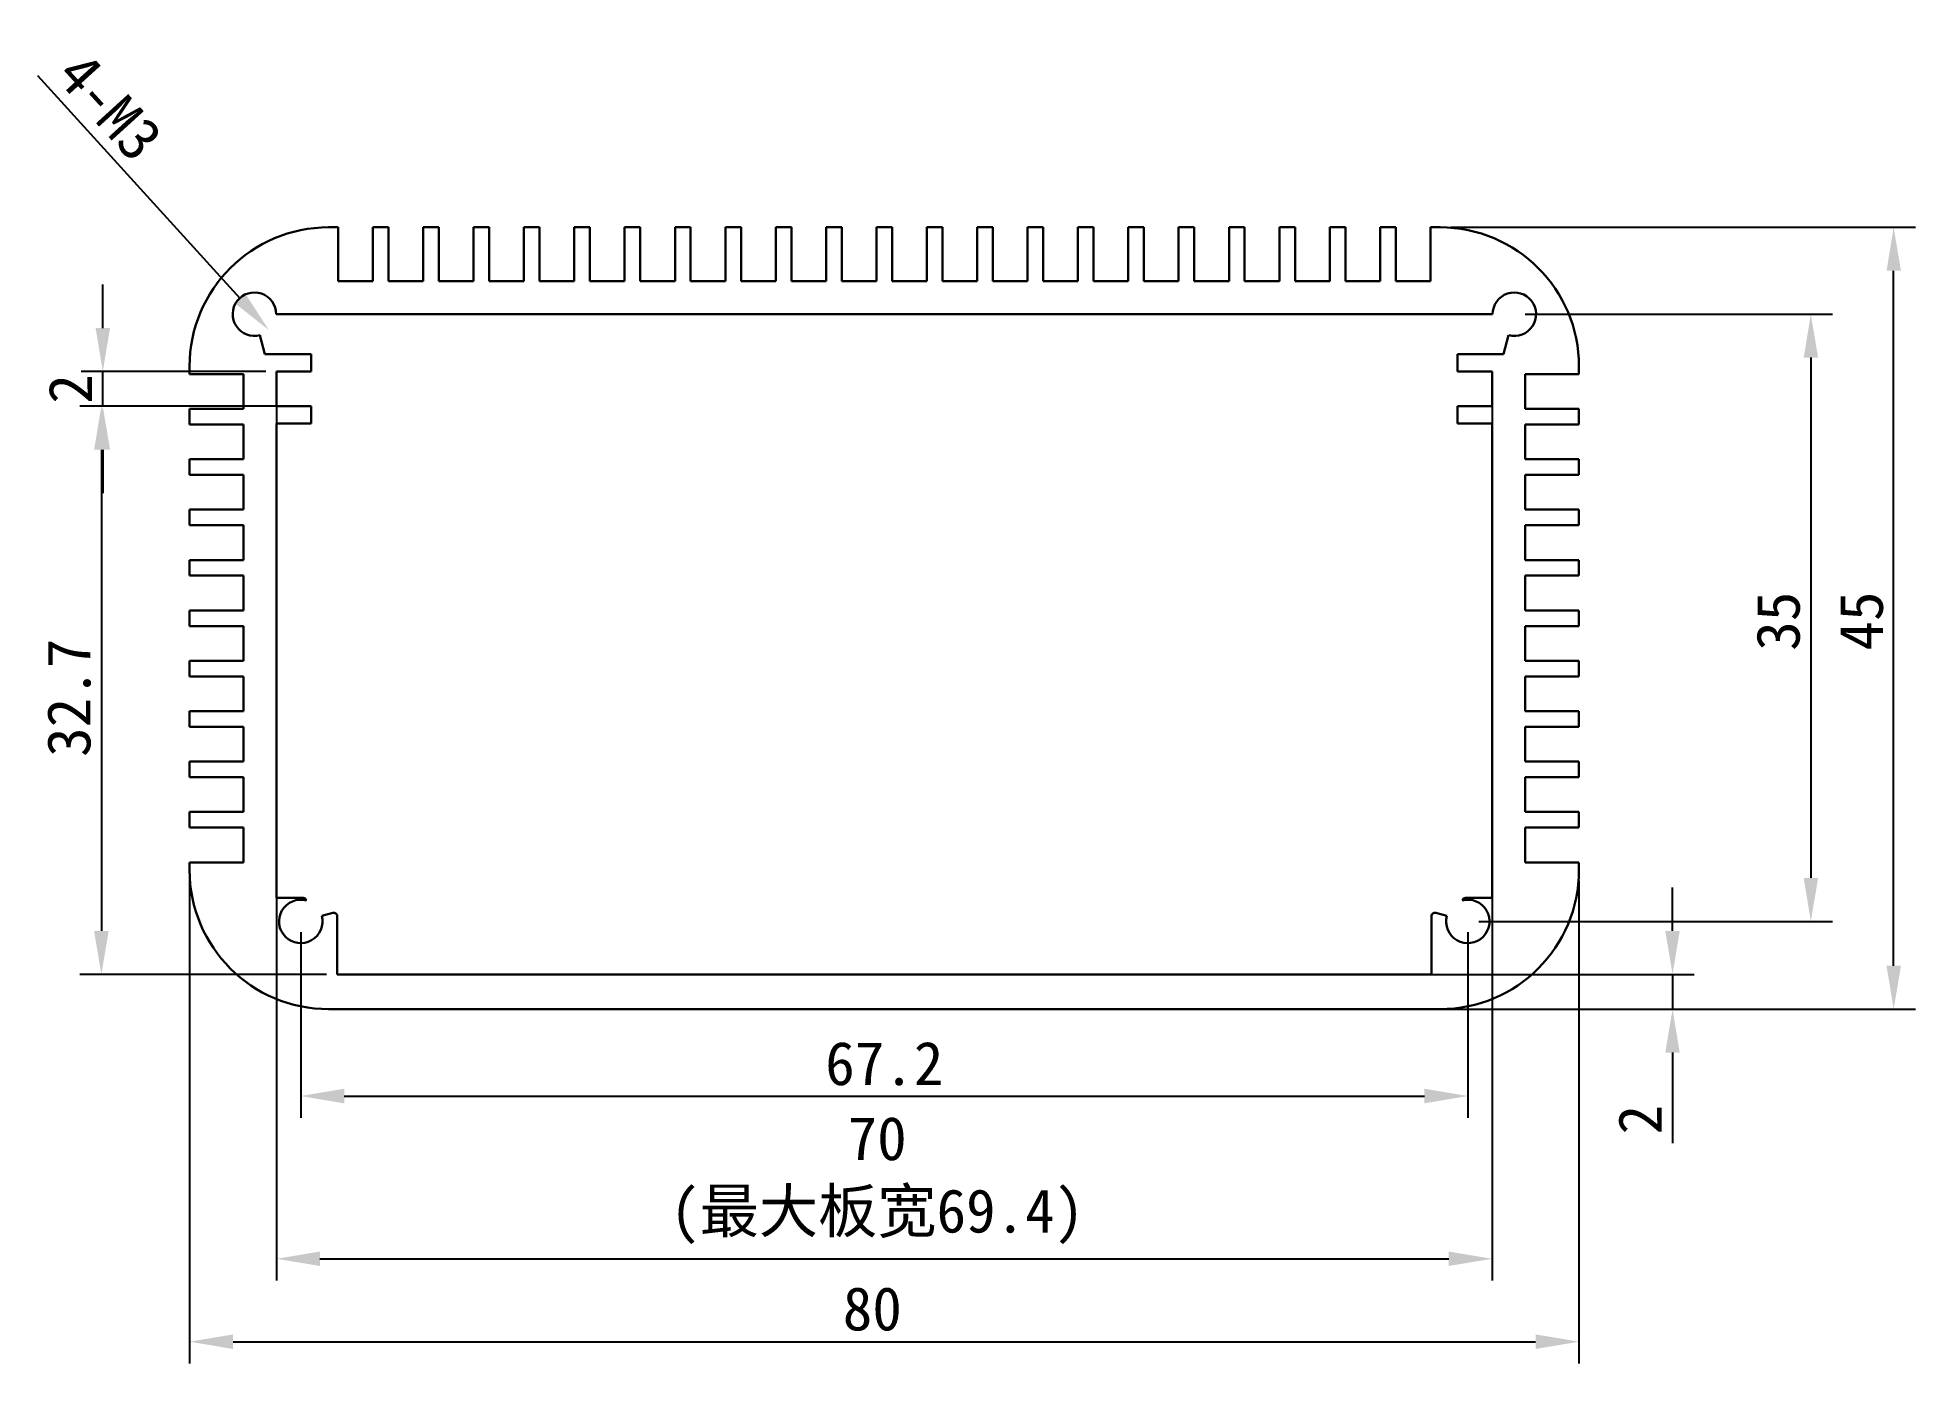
# Model space of a CAD drawing. Header units: millimetres. Extents: x 83 to 191, y 85 to 161.
import ezdxf

# ---------------------------------------------------------------- set-up
doc = ezdxf.new("R2010")
doc.units = ezdxf.units.MM
doc.header["$PDSIZE"] = -1
doc.layers.add('文字层', color=30, linetype='Continuous', lineweight=15)
doc.layers.add('细实线层', color=7, linetype='Continuous')
doc.styles.get("Standard").update_dxf_attribs({"font": 'simhei.ttf'})
doc.dimstyles.new('ISO-25', dxfattribs={"dimtxt": 2.5, "dimasz": 2.5, "dimexe": 1.25, "dimexo": 0.625, "dimtad": 1, "dimdec": 1, "dimdsep": 46, "dimtxsty": 'Standard', "dimcen": 2.5, "dimadec": 0, "dimazin": 0, "dimtfac": 1, "dimtdec": 1, "dimtmove": 0, "dimatfit": 3, "dimfxl": 1, "dimarcsym": 0})

# ---------------------------------------------------------------- blocks, each defined once
blk = doc.blocks.new('_D')
at = {"layer": 'Defpoints', "color": 0}
for p in [(97.97, 110.2), (165.17, 110.2), (165.17, 100.15)]:
    blk.add_point(p, dxfattribs=at)
at = {"layer": '细实线层', "color": 0, "lineweight": -2}
for p, q in [((97.97, 109.58), (97.97, 98.9)), ((165.17, 109.58), (165.17, 98.9)), ((100.47, 100.15), (162.67, 100.15))]:
    blk.add_line(p, q, dxfattribs=at)
at = {"layer": '细实线层', "color": 0}
for points in [[(100.47, 100.57), (100.47, 99.73), (97.97, 100.15)], [(162.67, 100.57), (162.67, 99.73), (165.17, 100.15)]]:
    blk.add_solid(points, dxfattribs=at)
at = {"layer": '细实线层', "color": 0, "insert": (131.57, 103.28), "char_height": 2.5, "attachment_point": 2}
blk.add_mtext('67.2', dxfattribs=at)
blk = doc.blocks.new('_D_2')
at = {"layer": 'Defpoints', "color": 0}
for p in [(94.46, 146.08), (96.14, 144.23)]:
    blk.add_point(p, dxfattribs=at)
at = {"layer": '细实线层', "color": 0, "lineweight": -2}
blk.add_line((82.82, 158.88), (94.46, 146.08), dxfattribs=at)
at = {"layer": '细实线层', "color": 0}
blk.add_solid([(94.76, 146.36), (94.15, 145.8), (96.14, 144.23)], dxfattribs=at)
at = {"layer": '细实线层', "color": 0, "insert": (86.97, 157.1), "char_height": 2.5, "attachment_point": 5, "rotation": 312.2716}
blk.add_mtext('4-M3', dxfattribs=at)
blk = doc.blocks.new('_D_3')
at = {"layer": 'Defpoints', "color": 0}
for p in [(91.57, 113.15), (171.57, 113.15), (171.57, 86.01)]:
    blk.add_point(p, dxfattribs=at)
at = {"layer": '细实线层', "color": 0, "lineweight": -2}
for p, q in [((91.57, 112.53), (91.57, 84.76)), ((171.57, 112.53), (171.57, 84.76)), ((94.07, 86.01), (169.07, 86.01))]:
    blk.add_line(p, q, dxfattribs=at)
at = {"layer": '细实线层', "color": 0}
for points in [[(94.07, 86.43), (94.07, 85.59), (91.57, 86.01)], [(169.07, 86.43), (169.07, 85.59), (171.57, 86.01)]]:
    blk.add_solid(points, dxfattribs=at)
at = {"layer": '细实线层', "color": 0, "insert": (130.88, 89.16), "char_height": 2.5, "attachment_point": 2}
blk.add_mtext('80', dxfattribs=at)
blk = doc.blocks.new('_D_4')
at = {"layer": 'Defpoints', "color": 0}
for p in [(163.57, 150.15), (189.69, 150.15), (163.57, 105.15)]:
    blk.add_point(p, dxfattribs=at)
at = {"layer": '细实线层', "color": 0, "lineweight": -2}
for p, q in [((164.2, 150.15), (190.94, 150.15)), ((189.69, 107.65), (189.69, 147.65)), ((164.2, 105.15), (190.94, 105.15))]:
    blk.add_line(p, q, dxfattribs=at)
at = {"layer": '细实线层', "color": 0}
for points in [[(189.28, 147.65), (190.11, 147.65), (189.69, 150.15)], [(189.28, 107.65), (190.11, 107.65), (189.69, 105.15)]]:
    blk.add_solid(points, dxfattribs=at)
at = {"layer": '细实线层', "color": 0, "insert": (186.57, 127.49), "char_height": 2.5, "attachment_point": 2, "rotation": 90}
blk.add_mtext('45', dxfattribs=at)
blk = doc.blocks.new('_D_5')
at = {"layer": 'Defpoints', "color": 0}
for p in [(100.07, 107.15), (99.57, 105.15), (176.96, 105.15)]:
    blk.add_point(p, dxfattribs=at)
at = {"layer": '细实线层', "color": 0, "lineweight": -2}
for p, q in [((176.96, 109.65), (176.96, 112.15)), ((100.7, 107.15), (178.21, 107.15)), ((176.96, 107.15), (176.96, 105.15)), ((100.2, 105.15), (178.21, 105.15)), ((176.96, 102.65), (176.96, 97.43))]:
    blk.add_line(p, q, dxfattribs=at)
at = {"layer": '细实线层', "color": 0}
for points in [[(176.54, 109.65), (177.37, 109.65), (176.96, 107.15)], [(176.54, 102.65), (177.37, 102.65), (176.96, 105.15)]]:
    blk.add_solid(points, dxfattribs=at)
at = {"layer": '细实线层', "color": 0, "insert": (173.83, 98.79), "char_height": 2.5, "attachment_point": 2, "rotation": 90}
blk.add_mtext('2', dxfattribs=at)
blk = doc.blocks.new('_D_6')
at = {"layer": 'Defpoints', "color": 0}
for p in [(98.57, 139.85), (86.49, 107.15), (100.07, 107.15)]:
    blk.add_point(p, dxfattribs=at)
at = {"layer": '细实线层', "color": 0, "lineweight": -2}
for p, q in [((97.95, 139.85), (85.24, 139.85)), ((86.49, 137.35), (86.49, 109.65)), ((99.45, 107.15), (85.24, 107.15))]:
    blk.add_line(p, q, dxfattribs=at)
at = {"layer": '细实线层', "color": 0}
for points in [[(86.07, 137.35), (86.91, 137.35), (86.49, 139.85)], [(86.07, 109.65), (86.91, 109.65), (86.49, 107.15)]]:
    blk.add_solid(points, dxfattribs=at)
at = {"layer": '细实线层', "color": 0, "insert": (83.36, 123.07), "char_height": 2.5, "attachment_point": 2, "rotation": 90}
blk.add_mtext('32.7', dxfattribs=at)
blk = doc.blocks.new('_D_7')
at = {"layer": 'Defpoints', "color": 0}
for p in [(86.57, 141.85), (96.57, 141.85), (96.57, 139.85)]:
    blk.add_point(p, dxfattribs=at)
at = {"layer": '细实线层', "color": 0, "lineweight": -2}
for p, q in [((86.57, 144.35), (86.57, 146.85)), ((95.95, 141.85), (85.32, 141.85)), ((86.57, 139.85), (86.57, 141.85)), ((95.95, 139.85), (85.32, 139.85)), ((86.57, 137.35), (86.57, 134.85))]:
    blk.add_line(p, q, dxfattribs=at)
at = {"layer": '细实线层', "color": 0}
for points in [[(86.16, 144.35), (86.99, 144.35), (86.57, 141.85)], [(86.16, 137.35), (86.99, 137.35), (86.57, 139.85)]]:
    blk.add_solid(points, dxfattribs=at)
at = {"layer": '细实线层', "color": 0, "insert": (83.45, 140.85), "char_height": 2.5, "attachment_point": 2, "rotation": 90}
blk.add_mtext('2', dxfattribs=at)
blk = doc.blocks.new('_D_8')
at = {"layer": 'Defpoints', "color": 0}
for p in [(96.57, 141.85), (166.57, 141.85), (166.57, 90.78)]:
    blk.add_point(p, dxfattribs=at)
at = {"layer": '文字层', "color": 0, "lineweight": -2}
for p, q in [((96.57, 141.23), (96.57, 89.53)), ((166.57, 141.23), (166.57, 89.53)), ((99.07, 90.78), (164.07, 90.78))]:
    blk.add_line(p, q, dxfattribs=at)
at = {"layer": '文字层', "color": 0}
for points in [[(99.07, 91.2), (99.07, 90.37), (96.57, 90.78)], [(164.07, 91.2), (164.07, 90.37), (166.57, 90.78)]]:
    blk.add_solid(points, dxfattribs=at)
at = {"layer": '文字层', "color": 0, "insert": (131.16, 98.96), "char_height": 2.5, "attachment_point": 2}
blk.add_mtext('70\\P(最大板宽69.4)', dxfattribs=at)
blk = doc.blocks.new('*D10')
at = {"color": 0, "lineweight": -2}
for p, q in [((168.47, 145.15), (186.17, 145.15)), ((184.92, 142.65), (184.92, 112.7)), ((165.8, 110.2), (186.17, 110.2))]:
    blk.add_line(p, q, dxfattribs=at)
at = {"color": 0}
for points in [[(184.51, 142.65), (185.34, 142.65), (184.92, 145.15)], [(184.51, 112.7), (185.34, 112.7), (184.92, 110.2)]]:
    blk.add_solid(points, dxfattribs=at)
at = {"layer": 'Defpoints', "color": 0}
for p in [(167.85, 145.15), (165.17, 110.2), (184.92, 110.2)]:
    blk.add_point(p, dxfattribs=at)
at = {"color": 0, "insert": (183.05, 127.48), "char_height": 2.5, "attachment_point": 5, "rotation": 90}
blk.add_mtext('35', dxfattribs=at)

msp = doc.modelspace()

# ---------------------------------------------------------------- linework, layer by layer
at = {"color": 7, "linetype": 'Continuous', "lineweight": 30}
for p, q in [((100.12, 150.15), (99.57, 150.15)), ((100.12, 150.15), (100.12, 147.05)), ((102.12, 147.05), (102.12, 150.15)), ((103.02, 150.15), (102.12, 150.15)), ((103.02, 150.15), (103.02, 147.05)), ((105.02, 147.05), (105.02, 150.15)), ((105.92, 150.15), (105.02, 150.15)), ((105.92, 150.15), (105.92, 147.05)), ((107.92, 147.05), (107.92, 150.15)), ((108.82, 150.15), (107.92, 150.15)), ((108.82, 150.15), (108.82, 147.05)), ((110.82, 147.05), (110.82, 150.15)), ((111.72, 150.15), (110.82, 150.15)), ((111.72, 150.15), (111.72, 147.05)), ((113.72, 147.05), (113.72, 150.15)), ((114.62, 150.15), (113.72, 150.15)), ((114.62, 150.15), (114.62, 147.05)), ((116.62, 147.05), (116.62, 150.15)), ((117.52, 150.15), (116.62, 150.15)), ((117.52, 150.15), (117.52, 147.05)), ((119.52, 147.05), (119.52, 150.15)), ((120.42, 150.15), (119.52, 150.15)), ((120.42, 150.15), (120.42, 147.05)), ((122.42, 147.05), (122.42, 150.15)), ((123.32, 150.15), (122.42, 150.15)), ((123.32, 150.15), (123.32, 147.05)), ((125.32, 147.05), (125.32, 150.15)), ((126.22, 150.15), (125.32, 150.15)), ((126.22, 150.15), (126.22, 147.05)), ((128.22, 147.05), (128.22, 150.15)), ((129.12, 150.15), (128.22, 150.15)), ((129.12, 150.15), (129.12, 147.05)), ((131.12, 147.05), (131.12, 150.15)), ((132.02, 150.15), (131.12, 150.15)), ((132.02, 150.15), (132.02, 147.05)), ((134.02, 147.05), (134.02, 150.15)), ((134.92, 150.15), (134.02, 150.15)), ((134.92, 150.15), (134.92, 147.05)), ((136.92, 147.05), (136.92, 150.15)), ((137.82, 150.15), (136.92, 150.15)), ((137.82, 150.15), (137.82, 147.05)), ((139.82, 147.05), (139.82, 150.15)), ((140.72, 150.15), (139.82, 150.15)), ((140.72, 150.15), (140.72, 147.05)), ((142.72, 147.05), (142.72, 150.15)), ((143.62, 150.15), (142.72, 150.15)), ((143.62, 150.15), (143.62, 147.05)), ((145.62, 147.05), (145.62, 150.15)), ((146.52, 150.15), (145.62, 150.15)), ((146.52, 150.15), (146.52, 147.05)), ((148.52, 147.05), (148.52, 150.15)), ((149.42, 150.15), (148.52, 150.15)), ((149.42, 150.15), (149.42, 147.05)), ((151.42, 147.05), (151.42, 150.15)), ((152.32, 150.15), (151.42, 150.15)), ((152.32, 150.15), (152.32, 147.05)), ((154.32, 147.05), (154.32, 150.15)), ((155.22, 150.15), (154.32, 150.15)), ((155.22, 150.15), (155.22, 147.05)), ((157.22, 147.05), (157.22, 150.15)), ((158.12, 150.15), (157.22, 150.15)), ((158.12, 150.15), (158.12, 147.05)), ((160.12, 147.05), (160.12, 150.15)), ((161.02, 150.15), (160.12, 150.15)), ((161.02, 150.15), (161.02, 147.05)), ((163.02, 147.05), (163.02, 150.15)), ((163.57, 150.15), (163.02, 150.15)), ((100.12, 147.05), (102.12, 147.05)), ((103.02, 147.05), (105.02, 147.05)), ((105.92, 147.05), (107.92, 147.05)), ((108.82, 147.05), (110.82, 147.05)), ((111.72, 147.05), (113.72, 147.05)), ((114.62, 147.05), (116.62, 147.05)), ((117.52, 147.05), (119.52, 147.05)), ((120.42, 147.05), (122.42, 147.05)), ((123.32, 147.05), (125.32, 147.05)), ((126.22, 147.05), (128.22, 147.05)), ((129.12, 147.05), (131.12, 147.05)), ((132.02, 147.05), (134.02, 147.05)), ((134.92, 147.05), (136.92, 147.05)), ((137.82, 147.05), (139.82, 147.05)), ((140.72, 147.05), (142.72, 147.05)), ((143.62, 147.05), (145.62, 147.05)), ((146.52, 147.05), (148.52, 147.05)), ((149.42, 147.05), (151.42, 147.05)), ((152.32, 147.05), (154.32, 147.05)), ((155.22, 147.05), (157.22, 147.05)), ((158.12, 147.05), (160.12, 147.05)), ((161.02, 147.05), (163.02, 147.05)), ((166.6, 145.15), (96.55, 145.15)), ((95.62, 143.94), (95.91, 142.85)), ((167.23, 142.85), (167.52, 143.94)), ((95.91, 142.85), (98.57, 142.85)), ((98.57, 142.85), (98.57, 141.85)), ((164.57, 142.85), (167.23, 142.85)), ((164.57, 141.85), (164.57, 142.85)), ((91.57, 142.15), (91.57, 141.7)), ((94.67, 141.7), (91.57, 141.7)), ((94.67, 139.7), (94.67, 141.7)), ((98.57, 141.85), (96.57, 141.85)), ((96.57, 141.85), (96.57, 139.85)), ((166.57, 141.85), (164.57, 141.85)), ((166.57, 139.85), (166.57, 141.85)), ((171.57, 141.7), (168.47, 141.7)), ((168.47, 141.7), (168.47, 139.7)), ((171.57, 141.7), (171.57, 142.15)), ((91.57, 139.7), (94.67, 139.7)), ((91.57, 139.7), (91.57, 138.8)), ((96.57, 139.85), (98.57, 139.85)), ((98.57, 139.85), (98.57, 138.85)), ((164.57, 138.85), (164.57, 139.85)), ((164.57, 139.85), (166.57, 139.85)), ((168.47, 139.7), (171.57, 139.7)), ((171.57, 138.8), (171.57, 139.7)), ((94.67, 138.8), (91.57, 138.8)), ((94.67, 136.8), (94.67, 138.8)), ((98.57, 138.85), (96.57, 138.85)), ((96.57, 138.85), (96.57, 111.55)), ((166.57, 138.85), (164.57, 138.85)), ((166.57, 111.55), (166.57, 138.85)), ((171.57, 138.8), (168.47, 138.8)), ((168.47, 138.8), (168.47, 136.8)), ((91.57, 136.8), (94.67, 136.8)), ((91.57, 136.8), (91.57, 135.9)), ((168.47, 136.8), (171.57, 136.8)), ((171.57, 135.9), (171.57, 136.8)), ((94.67, 135.9), (91.57, 135.9)), ((94.67, 133.9), (94.67, 135.9)), ((171.57, 135.9), (168.47, 135.9)), ((168.47, 135.9), (168.47, 133.9)), ((91.57, 133.9), (94.67, 133.9)), ((91.57, 133.9), (91.57, 133)), ((94.67, 133), (91.57, 133)), ((94.67, 131), (94.67, 133)), ((168.47, 133.9), (171.57, 133.9)), ((171.57, 133), (168.47, 133)), ((168.47, 133), (168.47, 131)), ((171.57, 133), (171.57, 133.9)), ((91.57, 131), (94.67, 131)), ((91.57, 131), (91.57, 130.1)), ((168.47, 131), (171.57, 131)), ((171.57, 130.1), (171.57, 131)), ((94.67, 130.1), (91.57, 130.1)), ((94.67, 128.1), (94.67, 130.1)), ((171.57, 130.1), (168.47, 130.1)), ((168.47, 130.1), (168.47, 128.1)), ((91.57, 128.1), (94.67, 128.1)), ((91.57, 128.1), (91.57, 127.2)), ((168.47, 128.1), (171.57, 128.1)), ((171.57, 127.2), (171.57, 128.1)), ((94.67, 127.2), (91.57, 127.2)), ((94.67, 125.2), (94.67, 127.2)), ((171.57, 127.2), (168.47, 127.2)), ((168.47, 127.2), (168.47, 125.2)), ((91.57, 125.2), (94.67, 125.2)), ((91.57, 125.2), (91.57, 124.3)), ((168.47, 125.2), (171.57, 125.2)), ((171.57, 124.3), (171.57, 125.2)), ((94.67, 124.3), (91.57, 124.3)), ((94.67, 122.3), (94.67, 124.3)), ((171.57, 124.3), (168.47, 124.3)), ((168.47, 124.3), (168.47, 122.3)), ((91.57, 122.3), (94.67, 122.3)), ((91.57, 122.3), (91.57, 121.4)), ((168.47, 122.3), (171.57, 122.3)), ((171.57, 121.4), (171.57, 122.3)), ((94.67, 121.4), (91.57, 121.4)), ((94.67, 119.4), (94.67, 121.4)), ((171.57, 121.4), (168.47, 121.4)), ((168.47, 121.4), (168.47, 119.4)), ((91.57, 119.4), (94.67, 119.4)), ((91.57, 119.4), (91.57, 118.5)), ((168.47, 119.4), (171.57, 119.4)), ((171.57, 118.5), (171.57, 119.4)), ((94.67, 118.5), (91.57, 118.5)), ((94.67, 116.5), (94.67, 118.5)), ((171.57, 118.5), (168.47, 118.5)), ((168.47, 118.5), (168.47, 116.5)), ((91.57, 116.5), (94.67, 116.5)), ((91.57, 116.5), (91.57, 115.6)), ((168.47, 116.5), (171.57, 116.5)), ((171.57, 115.6), (171.57, 116.5)), ((94.67, 115.6), (91.57, 115.6)), ((94.67, 113.6), (94.67, 115.6)), ((171.57, 115.6), (168.47, 115.6)), ((168.47, 115.6), (168.47, 113.6)), ((91.57, 113.6), (94.67, 113.6)), ((91.57, 113.6), (91.57, 113.15)), ((168.47, 113.6), (171.57, 113.6)), ((171.57, 113.15), (171.57, 113.6)), ((96.57, 111.55), (98.1, 111.55)), ((165.04, 111.55), (166.57, 111.55)), ((99.18, 110.52), (99.82, 110.7)), ((100.07, 110.5), (100.07, 107.15)), ((163.07, 107.15), (163.07, 110.5)), ((163.32, 110.7), (163.96, 110.52)), ((100.07, 107.15), (163.07, 107.15)), ((99.57, 105.15), (163.57, 105.15))]:
    msp.add_line(p, q, dxfattribs=at)
for centre, radius, start, end in [((99.57, 142.15), 8, 90, 180), ((163.57, 142.15), 8, 0, 90), ((95.3, 145.15), 1.25, 0, 285), ((167.85, 145.15), 1.25, 255, 180), ((99.57, 113.15), 8, 180, 270), ((163.57, 113.15), 8, 270, 0), ((97.97, 110.2), 1.25, 75, 15), ((98.1, 111.35), 0.2, 16.6806, 90), ((165.17, 110.2), 1.25, 165, 105), ((165.04, 111.35), 0.2, 90, 163.3194), ((99.87, 110.5), 0.2, 0, 105), ((163.27, 110.5), 0.2, 75, 180)]:
    msp.add_arc(centre, radius, start, end, dxfattribs=at)

# ---------------------------------------------------------------- dimensions: what is measured, and where the dimension line sits
dim = msp.add_linear_dim(base=(184.92318662, 110.20099978), p1=(167.84721007, 145.15099978), p2=(165.17221007, 110.20099978), angle=90, dimstyle='ISO-25')
dim.commit()
dim.dimension.update_dxf_attribs({"geometry": '*D10', "text_midpoint": (184.92318662, 127.47911506), "dimtype": 160})
at = {"layer": '文字层'}
dim = msp.add_linear_dim(base=(166.57, 90.78), p1=(96.57, 141.85), p2=(166.57, 141.85), text='<>^J(最大板宽69.4)', dimstyle='ISO-25', dxfattribs=at)
dim.commit()
dim.dimension.update_dxf_attribs({"geometry": '_D_8', "text_midpoint": (131.16, 90.78), "dimtype": 160})
at = {"layer": '细实线层'}
dim = msp.add_diameter_dim_2p(p1=(94.46, 146.08), p2=(96.14, 144.23), text='4-M3', dimstyle='ISO-25', dxfattribs=at)
dim.commit()
dim.dimension.update_dxf_attribs({"geometry": '_D_2', "text_midpoint": (85.58, 155.84), "dimtype": 163})
for base, p1, p2, picture, middle in [((189.69, 150.15), (163.57, 105.15), (163.57, 150.15), '_D_4', (189.69, 127.49)), ((86.57, 141.85), (96.57, 139.85), (96.57, 141.85), '_D_7', (86.57, 140.85)), ((86.49, 107.15), (98.57, 139.85), (100.07, 107.15), '_D_6', (86.49, 123.07)), ((176.96, 105.15), (100.07, 107.15), (99.57, 105.15), '_D_5', (176.96, 98.79))]:
    dim = msp.add_linear_dim(base=base, p1=p1, p2=p2, angle=90, dimstyle='ISO-25', dxfattribs=at)
    dim.commit()
    dim.dimension.update_dxf_attribs({"geometry": picture, "text_midpoint": middle, "dimtype": 160})
for base, p1, p2, picture, middle in [((171.57, 86.01), (91.57, 113.15), (171.57, 113.15), '_D_3', (130.88, 86.01)), ((165.17, 100.15), (97.97, 110.2), (165.17, 110.2), '_D', (131.57, 100.15))]:
    dim = msp.add_linear_dim(base=base, p1=p1, p2=p2, dimstyle='ISO-25', dxfattribs=at)
    dim.commit()
    dim.dimension.update_dxf_attribs({"geometry": picture, "text_midpoint": middle, "dimtype": 160})

doc.saveas('drawing.dxf')
